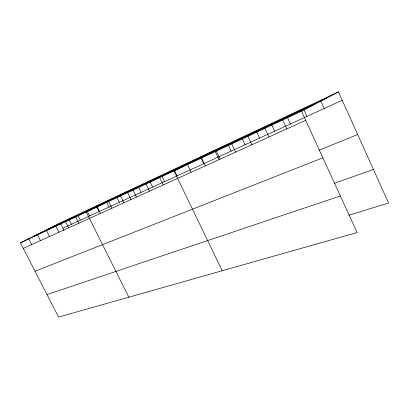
<?xml version="1.0" encoding="UTF-8"?>
<svg xmlns="http://www.w3.org/2000/svg" width="409" height="409" viewBox="0 0 409 409"><rect width="100%" height="100%" fill="white"/><g stroke="black" fill="none" stroke-linecap="round" stroke-linejoin="round"><path stroke-width="0.61" d="M301.525 111.202L357.123 232.537L58.564 317.087L20.45 242.849L301.525 111.202L338.458 91.913L388.55 202.987L348.77 215.246M214.587 150.246L174.004 170.926L222.21 270.743M127.056 191.468L86.233 212.036L128.83 297.19M20.45 242.849L60.205 222.946L338.458 91.913M47.597 229.26L327.021 97.884M34.09 236.019L314.485 104.433M62.858 228.196L342.221 100.256M23.298 248.396L305.707 120.328M318.984 150.241L357.681 134.53M35.026 271.233L322.88 157.802M334.179 183.396L373.427 169.454M47.015 294.587L340.36 195.952M28.819 238.928L31.713 244.582M37.5 234.863L40.44 240.625M55.864 226.259L58.896 232.251M46.508 230.64L49.494 236.514M65.588 221.704L68.671 227.818M60.736 223.999L64.008 230.477M75.701 216.969L78.84 223.212M68.773 218.912L71.463 224.255M87.373 211.525L89.586 215.957M77.909 215.282L80.368 220.18M97.199 206.903L100.44 213.411M96.33 205.937L99.142 211.581M108.636 201.545L111.933 208.201M106.713 202.337L109.05 207.041M116.959 197.537L119.326 202.337M127.593 192.557L131.1 199.689M120.568 195.957L123.927 202.762M138.641 187.378L141.085 192.373M133.032 190.119L136.453 197.082M150.129 181.995L152.613 187.092M146.069 184.009L149.551 191.141M159.709 177.624L163.257 184.929M161.519 175.236L164.607 181.601M174.485 170.461L177.102 175.88M187.46 164.377L191.167 172.271M201.581 158.012L205.328 165.849M200.456 156.903L203.702 163.692M216.32 151.105L220.134 159.137M215.093 151.32L218.973 159.49M231.755 143.876L235.635 152.107M228.38 145.088L231.218 151.095M242.22 138.595L245.103 144.735M247.936 136.299L251.888 144.735M264.914 128.349L268.943 137.005M256.647 131.831L259.577 138.104M271.663 124.689L274.679 131.192M287.379 117.317L290.446 123.968M282.757 119.99L286.862 128.876M303.805 109.612L306.924 116.422M320.728 100.967L324.163 108.528"/></g></svg>
